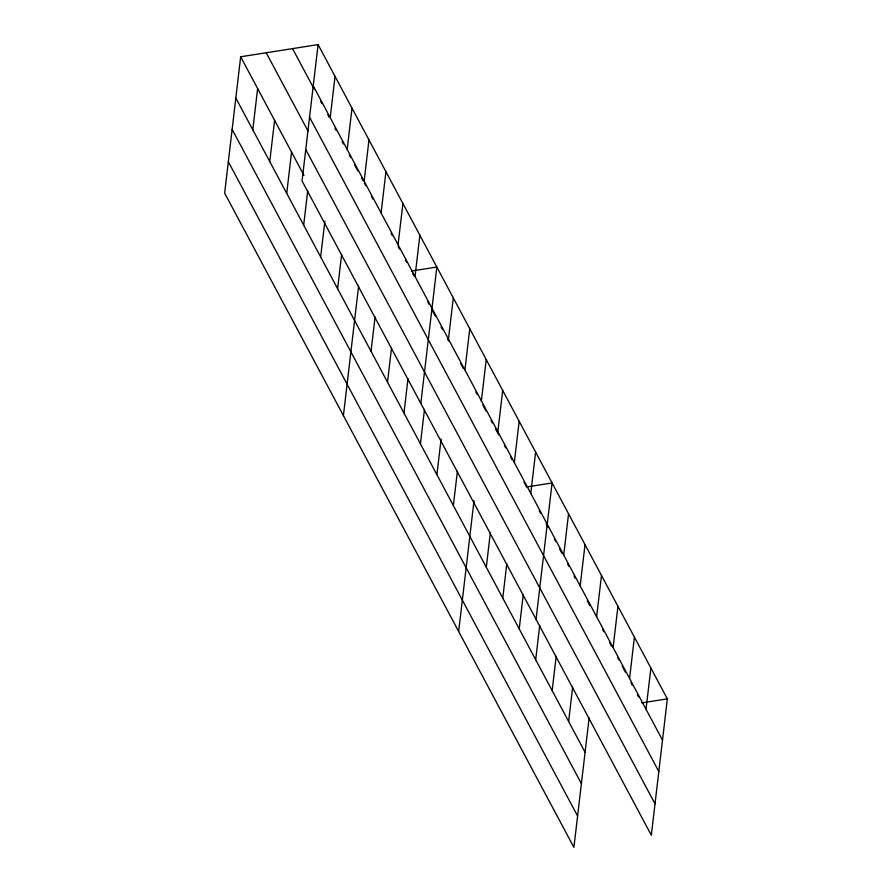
<?xml version="1.0" encoding="UTF-8"?>
<svg xmlns="http://www.w3.org/2000/svg" width="892" height="892" viewBox="0 0 892 892"><rect width="100%" height="100%" fill="white"/><g stroke="black" fill="none" stroke-linecap="round" stroke-linejoin="round"><path stroke-width="1.34" d="M318.087 44.6L302.065 180.953L651.327 835.224L667.35 698.871L318.087 44.6L240.673 56.776L224.65 193.129L573.913 847.4L589.121 717.915M252.793 129.808L257.643 88.553M269.752 161.586L274.602 120.331M286.722 193.363L291.561 152.108M303.681 225.141L307.718 190.765M330.207 117.632L335.046 76.377M320.652 256.918L324.844 221.171M347.166 149.41L352.017 108.155M337.611 288.696L341.647 254.32M364.137 181.188L368.976 139.933M343.409 415.583L358.617 286.098M381.096 212.965L385.946 171.71M371.039 351.325L375.075 316.95M398.055 244.743L402.905 203.499M387.507 382.166L391.543 347.791M415.025 276.52L419.864 235.276M403.976 413.007L408.012 378.632M420.812 403.407L436.835 267.054L411.29 271.068M420.433 443.859L424.469 409.484M448.453 339.15L453.303 297.895M436.902 474.7L441.105 438.953M464.922 369.99L469.761 328.735M453.37 505.541L457.406 471.166M481.379 400.831L486.229 359.587M458.655 631.491L474.031 500.635M497.847 431.672L502.698 390.428M486.296 567.234L490.332 532.858M514.316 462.524L519.155 421.269M502.765 598.075L506.801 563.699M530.773 493.365L535.624 452.11M519.222 628.916L523.269 594.54M536.07 619.316L552.092 482.962L526.548 486.976L524.005 482.226M535.691 659.757L539.727 625.381M563.711 555.058L568.55 513.803M552.159 690.609L556.195 656.233M580.168 585.899L585.018 544.644M568.628 721.45L572.664 687.074M596.637 616.74L601.487 575.496M613.105 647.581L617.944 606.337M629.574 678.433L634.413 637.178M646.031 709.274L650.881 668.019M641.794 702.885L667.35 698.871M313.237 85.855L662.5 740.115M292.543 48.614L314.073 88.955M320.596 101.175L321.9 103.617M327.777 114.622L329.081 117.064M334.946 128.069L336.251 130.511M342.127 141.505L343.431 143.958M349.307 154.952L350.612 157.405M354.525 164.73L357.781 170.84M361.695 178.177L363.011 180.619M364.315 183.072L365.62 185.514M371.485 196.508L372.789 198.961M391.064 233.18L392.368 235.622M398.233 246.627L399.538 249.069M405.414 260.074L406.719 262.516M412.55 273.443L413.821 275.818M427.747 301.909L429.019 304.283M432.185 310.215L435.352 316.147M441.049 326.829L442.32 329.204M447.383 338.692L448.654 341.056M460.685 363.602L463.216 368.351M475.882 392.067L477.153 394.442M482.851 405.124L486.017 411.056M491.079 420.545L492.351 422.92M495.517 428.851L498.684 434.783M504.381 445.454L505.641 447.829M510.715 457.317L511.975 459.692M539.214 510.703L540.474 513.078M546.172 523.749L548.078 527.317M554.411 539.169L555.671 541.544M559.474 548.669L562.005 553.408M567.702 564.09L568.973 566.465M574.035 575.953L575.307 578.328M587.337 600.862L589.868 605.612M602.535 629.339L603.806 631.703M609.504 642.385L611.399 645.942M617.732 657.805L619.003 660.18M622.17 666.112L625.337 672.044M631.034 682.714L632.294 685.089M637.367 694.578L638.627 696.953M309.557 117.231L658.809 771.502M266.217 52.762L307.974 130.979M305.755 149.566L655.018 803.837M240.673 56.776L303.96 175.334M235.822 98.031L585.085 752.291M232.143 129.407L581.406 783.678M228.341 161.753L577.603 816.013"/></g></svg>
